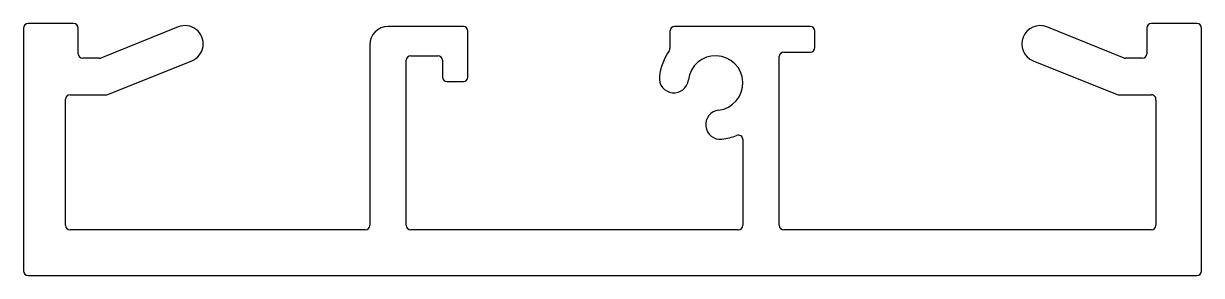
# Model space of a CAD drawing. Header units: inches. Extents: x -30.1 to 34.5, y 0.1 to 13.9.
import ezdxf

# ---------------------------------------------------------------- set-up
doc = ezdxf.new("R2010")
doc.units = ezdxf.units.IN
doc.header["$MEASUREMENT"] = 0
doc.layers.add('CLIP', color=7, linetype='Continuous')

msp = doc.modelspace()

# ---------------------------------------------------------------- linework, layer by layer
at = {"layer": 'CLIP', "color": 7, "ltscale": 10}
for p, q in [((-30.133, 13.663), (-30.133, 0.339)), ((-27.383, 13.913), (-29.883, 13.913)), ((-27.133, 12.255), (-27.133, 13.663)), ((-21.641, 13.729), (-25.897, 12.023)), ((-5.983, 13.749), (-10.12, 13.749)), ((13.071, 13.749), (5.614, 13.749)), ((30.31, 12.023), (26.054, 13.729)), ((31.547, 13.663), (31.547, 12.255)), ((34.297, 13.913), (31.797, 13.913)), ((34.547, 0.339), (34.547, 13.663)), ((-5.733, 10.977), (-5.733, 13.499)), ((5.364, 13.499), (5.364, 12.562)), ((13.321, 12.599), (13.321, 13.499)), ((-11.12, 12.749), (-11.12, 2.839)), ((11.614, 12.349), (13.071, 12.349)), ((-25.99, 12.005), (-26.883, 12.005)), ((-25.511, 10.023), (-20.897, 11.872)), ((-9.12, 2.839), (-9.12, 11.899)), ((-8.87, 12.149), (-7.383, 12.149)), ((-7.133, 11.899), (-7.133, 10.977)), ((11.364, 2.839), (11.364, 12.099)), ((25.31, 11.872), (29.925, 10.023)), ((31.297, 12.005), (30.403, 12.005)), ((-6.883, 10.727), (-5.983, 10.727)), ((-27.833, 2.839), (-27.833, 9.755)), ((-27.583, 10.005), (-25.604, 10.005)), ((30.018, 10.005), (31.799, 10.005)), ((32.045, 9.712), (32.045, 2.839)), ((9.364, 7.541), (9.364, 2.839)), ((-11.37, 2.589), (-27.583, 2.589)), ((9.114, 2.589), (-8.87, 2.589)), ((31.795, 2.589), (11.614, 2.589)), ((-29.883, 0.089), (34.297, 0.089))]:
    msp.add_line(p, q, dxfattribs=at)
for centre, radius, start, end in [((-29.883, 13.663), 0.25, 90, 180), ((-27.383, 13.663), 0.25, 0, 90), ((-21.269, 12.801), 1, 291.84117, 111.84117), ((-10.12, 12.749), 1, 90, 180), ((-5.983, 13.499), 0.25, 360, 90), ((5.614, 13.499), 0.25, 90, 180), ((13.071, 13.499), 0.25, 360, 90), ((25.682, 12.801), 1, 68.15883, 248.15883), ((31.797, 13.663), 0.25, 90, 180), ((34.297, 13.663), 0.25, 0, 90), ((7.864, 10.649), 3.1, 145.17454, 173.49995), ((5.114, 12.562), 0.25, 325.17454, 360), ((11.614, 12.099), 0.25, 90, 180), ((13.071, 12.599), 0.25, 270, 0), ((-26.883, 12.255), 0.25, 180, 270), ((-25.99, 12.255), 0.25, 270, 291.84117), ((-8.87, 11.899), 0.25, 90, 180), ((-7.383, 11.899), 0.25, 0, 90), ((7.864, 10.649), 1.5, 276.50005, 173.49995), ((30.403, 12.255), 0.25, 248.15883, 270), ((31.297, 12.255), 0.25, 270, 0), ((5.578, 10.909), 0.8, 173.49995, 353.49995), ((-6.883, 10.977), 0.25, 180, 270), ((-5.983, 10.977), 0.25, 270, 0), ((-27.583, 9.755), 0.25, 90, 180), ((-25.604, 10.255), 0.25, 270, 291.84117), ((30.018, 10.255), 0.25, 248.15883, 270), ((31.799, 9.755), 0.25, 350, 90), ((8.124, 8.363), 0.8, 96.50005, 276.50005), ((7.864, 10.649), 3.1, 276.50005, 291.90905), ((9.114, 7.541), 0.25, 0, 111.90905), ((-27.583, 2.839), 0.25, 180, 270), ((-11.37, 2.839), 0.25, 270, 360), ((-8.87, 2.839), 0.25, 180, 270), ((9.114, 2.839), 0.25, 270, 360), ((11.614, 2.839), 0.25, 180, 270), ((31.795, 2.839), 0.25, 270, 360), ((-29.883, 0.339), 0.25, 180, 270), ((34.297, 0.339), 0.25, 270, 0)]:
    msp.add_arc(centre, radius, start, end, dxfattribs=at)

doc.saveas('drawing.dxf')
